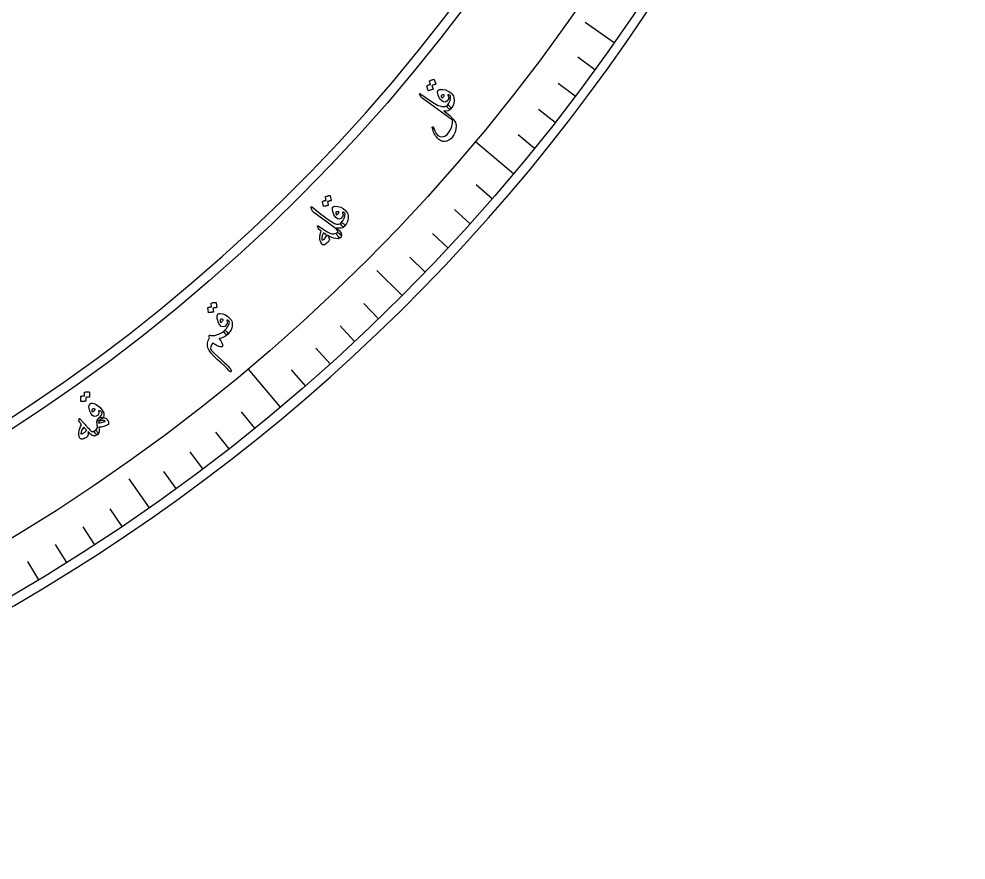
# Model space of a CAD drawing. Header units: millimetres. Extents: x -77 to 77, y -78 to 103.
# Drawn here: x 38.91 to 77.5, y -77.5 to -43.26 of the extents above; entities that cross this region are included whole.
import ezdxf

# ---------------------------------------------------------------- set-up
doc = ezdxf.new("R2010")
doc.units = ezdxf.units.MM
for name, color, linetype in [('CUT_INNER', 6, 'Continuous'), ('CUT_OUTER', 1, 'Continuous'), ('ENGRAVE', 7, 'Continuous'), ('ENGRAVE_FINE', 8, 'Continuous'), ('TEXT', 5, 'Continuous')]:
    doc.layers.add(name, color=color, linetype=linetype)

msp = doc.modelspace()

# ---------------------------------------------------------------- linework, layer by layer
at = {"layer": 'CUT_INNER'}
msp.add_arc((0.0001, -0.0002), 70.9124, 92.273101, 354.023615, dxfattribs=at)
at = {"layer": 'CUT_OUTER'}
msp.add_arc((0, -0.0003), 77.4997, 178.346942, 3.754487, dxfattribs=at)
at = {"layer": 'ENGRAVE'}
for points in [[(63.1605, -44.2255), (61.9734, -43.3942)], [(59.0657, -49.562), (57.5114, -48.2578)], [(54.5213, -54.5213), (53.4965, -53.4965)], [(49.562, -59.0657), (48.2578, -57.5114)], [(44.2255, -63.1605), (43.3942, -61.9734)]]:
    msp.add_lwpolyline(points, dxfattribs=at)
for radius in [77.1047, 75.0758, 71.3077]:
    msp.add_circle((0, 0), radius, dxfattribs=at)
at = {"layer": 'ENGRAVE_FINE'}
for points in [[(62.3791, -45.321), (61.6756, -44.8099)], [(61.5786, -46.4028), (60.8841, -45.8795)], [(60.7594, -47.4704), (60.0742, -46.9351)], [(59.9216, -48.5236), (59.2459, -47.9764)], [(58.1917, -50.5853), (57.5354, -50.0148)], [(57.3, -51.5931), (56.6538, -51.0113)], [(56.3908, -52.5853), (55.7549, -51.9923)], [(55.4645, -53.5615), (54.839, -52.9574)], [(53.5615, -55.4645), (52.9574, -54.839)], [(52.5853, -56.3908), (51.9923, -55.7549)], [(51.5931, -57.3), (51.0113, -56.6538)], [(50.5853, -58.1917), (50.0148, -57.5354)], [(48.5236, -59.9216), (47.9764, -59.2459)], [(47.4704, -60.7594), (46.9351, -60.0742)], [(46.4028, -61.5786), (45.8795, -60.8841)], [(45.321, -62.3791), (44.8099, -61.6756)], [(43.1164, -63.9227), (42.6302, -63.2018)], [(41.9943, -64.6655), (41.5207, -63.9362)], [(40.8593, -65.3885), (40.3985, -64.6511)], [(39.7119, -66.0917), (39.264, -65.3463)]]:
    msp.add_lwpolyline(points, dxfattribs=at)
at = {"layer": 'TEXT'}
for points in [[(55.6393, -45.7896), (55.6389, -45.7858), (55.6401, -45.7819), (55.6427, -45.7778), (55.6469, -45.7736), (55.6664, -45.7625), (55.6861, -45.7523), (55.7061, -45.7432), (55.7262, -45.7351), (55.7468, -45.728), (55.7679, -45.7219), (55.7896, -45.7167), (55.8119, -45.7126), (55.8175, -45.7129), (55.8221, -45.7147), (55.8257, -45.7182), (55.8284, -45.7233), (55.8905, -45.9073), (55.8904, -45.9109), (55.8877, -45.9141), (55.8826, -45.917), (55.8749, -45.9195), (55.8688, -45.9206), (55.8597, -45.923), (55.8476, -45.9268), (55.8325, -45.9319), (55.8141, -45.9383), (55.7923, -45.9461), (55.7672, -45.9552), (55.7386, -45.9657), (55.7853, -46.11), (55.7859, -46.1154), (55.7836, -46.1197), (55.7783, -46.123), (55.7699, -46.1251), (55.7628, -46.127), (55.7517, -46.1302), (55.7367, -46.1347), (55.7178, -46.1405), (55.6949, -46.1478), (55.6677, -46.1568), (55.6363, -46.1676), (55.6007, -46.1799), (55.596, -46.1804), (55.5926, -46.1795), (55.5903, -46.1771), (55.5893, -46.1733), (55.5345, -45.9915), (55.5341, -45.9877), (55.5352, -45.9838), (55.5379, -45.9797), (55.5421, -45.9755), (55.558, -45.9655), (55.5744, -45.9565), (55.5911, -45.9484), (55.6083, -45.9414), (55.6257, -45.9353), (55.6433, -45.9301), (55.6611, -45.9257), (55.679, -45.9221)], [(55.7609, -46.6411), (55.9643, -46.761), (56.1375, -46.8225), (56.2803, -46.8254), (56.3926, -46.7699), (56.4057, -46.7712), (56.4239, -46.7831), (56.4474, -46.8058), (56.4761, -46.8391), (56.4976, -46.8666), (56.5107, -46.889), (56.5151, -46.9066), (56.5111, -46.9191), (56.4552, -46.9694), (56.3879, -46.9994), (56.3091, -47.0092), (56.219, -46.9988), (56.4468, -47.1741), (56.6076, -47.3315), (56.7013, -47.4711), (56.7278, -47.5931), (56.7093, -47.7362), (56.6772, -47.861), (56.6317, -47.9674), (56.5729, -48.0554), (56.5006, -48.1318), (56.4245, -48.1887), (56.3447, -48.2259), (56.2612, -48.2437), (56.1778, -48.2407), (56.098, -48.2158), (56.0221, -48.1691), (55.9498, -48.1006), (55.9158, -48.0587), (55.8844, -48.0138), (55.8555, -47.9659), (55.8293, -47.915), (55.8056, -47.861), (55.7847, -47.8038), (55.7664, -47.7434), (55.7509, -47.6799), (55.7503, -47.6719), (55.7513, -47.6645), (55.7538, -47.6577), (55.758, -47.6516), (55.7626, -47.6475), (55.7679, -47.645), (55.7739, -47.6443), (55.7806, -47.6452), (55.7872, -47.6481), (55.7928, -47.6534), (55.7974, -47.6611), (55.8011, -47.6712), (55.8502, -47.8116), (55.909, -47.9193), (55.9777, -47.9943), (56.0564, -48.0363), (56.1571, -48.048), (56.2555, -48.0212), (56.3514, -47.9556), (56.4447, -47.8514), (56.5097, -47.7443), (56.5534, -47.6287), (56.5757, -47.5045), (56.5766, -47.3719), (55.3803, -46.5046), (55.3519, -46.4837), (55.3288, -46.4649), (55.3111, -46.4481), (55.2987, -46.4333), (55.2252, -46.3185), (55.2267, -46.2995), (55.2373, -46.2924), (55.257, -46.2971), (55.286, -46.3136)], [(55.9855, -46.1637), (55.9966, -46.1537), (56.012, -46.1451), (56.0319, -46.1381), (56.0561, -46.1326), (56.1792, -46.1248), (56.295, -46.1439), (56.4034, -46.1899), (56.5043, -46.2629), (56.5502, -46.3091), (56.5863, -46.356), (56.6127, -46.4038), (56.6293, -46.4523), (56.6433, -46.5772), (56.628, -46.697), (56.5835, -46.8116), (56.5097, -46.9208), (56.4988, -46.929), (56.4844, -46.9317), (56.4664, -46.9289), (56.4449, -46.9208), (56.4338, -46.9152), (56.4232, -46.9087), (56.4129, -46.9014), (56.4031, -46.8931), (56.3937, -46.8844), (56.3851, -46.8757), (56.3772, -46.867), (56.3699, -46.8584), (56.3588, -46.8416), (56.3534, -46.8257), (56.3537, -46.8105), (56.3596, -46.7962), (56.4278, -46.6872), (56.4737, -46.5818), (56.4975, -46.48), (56.4991, -46.382), (56.4733, -46.3655), (56.4517, -46.3536), (56.4344, -46.3462), (56.4214, -46.3434), (56.4089, -46.3427), (56.3995, -46.3437), (56.3932, -46.3465), (56.3899, -46.3511), (56.3884, -46.355), (56.3879, -46.3587), (56.3883, -46.362), (56.3897, -46.365), (56.4095, -46.4083), (56.4187, -46.4492), (56.4172, -46.4877), (56.405, -46.5237), (56.3455, -46.6083), (56.2786, -46.6451), (56.2047, -46.6339), (56.1236, -46.5749), (56.0849, -46.5315), (56.05, -46.4802), (56.019, -46.4208), (55.9918, -46.3534), (55.9726, -46.2903), (55.9652, -46.2377), (55.9694, -46.1955), (55.9855, -46.1637)], [(56.1207, -46.3676), (56.1117, -46.388), (56.1134, -46.4113), (56.1257, -46.4374), (56.1487, -46.4664), (56.1531, -46.47), (56.1565, -46.4722), (56.1588, -46.4733), (56.1601, -46.4731), (56.178, -46.4597), (56.1943, -46.4445), (56.2088, -46.4275), (56.2216, -46.4088), (56.231, -46.3908), (56.2367, -46.3743), (56.2387, -46.3594), (56.237, -46.3459), (56.1947, -46.3425), (56.1612, -46.345), (56.1365, -46.3533), (56.1207, -46.3676)], [(51.3971, -50.5051), (51.397, -50.5013), (51.3985, -50.4975), (51.4015, -50.4936), (51.406, -50.4898), (51.4264, -50.4804), (51.447, -50.472), (51.4677, -50.4647), (51.4885, -50.4584), (51.5095, -50.4531), (51.5311, -50.4489), (51.5532, -50.4457), (51.5758, -50.4436), (51.5813, -50.4443), (51.5857, -50.4466), (51.589, -50.4503), (51.5912, -50.4557), (51.6369, -50.6444), (51.6365, -50.648), (51.6336, -50.6509), (51.6282, -50.6533), (51.6203, -50.6552), (51.6141, -50.6557), (51.6049, -50.6574), (51.5925, -50.66), (51.5769, -50.6638), (51.5581, -50.6685), (51.5357, -50.6744), (51.5099, -50.6813), (51.4805, -50.6892), (51.5143, -50.837), (51.5145, -50.8425), (51.5118, -50.8466), (51.5062, -50.8494), (51.4977, -50.8508), (51.4904, -50.8521), (51.479, -50.8543), (51.4637, -50.8574), (51.4444, -50.8616), (51.4209, -50.8668), (51.3931, -50.8734), (51.3608, -50.8813), (51.3242, -50.8905), (51.3196, -50.8906), (51.3162, -50.8894), (51.3142, -50.8868), (51.3135, -50.8829), (51.2749, -50.697), (51.2749, -50.6932), (51.2763, -50.6894), (51.2793, -50.6856), (51.2838, -50.6817), (51.3006, -50.6731), (51.3177, -50.6656), (51.3351, -50.6591), (51.3528, -50.6536), (51.3707, -50.649), (51.3887, -50.6454), (51.4068, -50.6425), (51.425, -50.6405)], [(51.8766, -52.0616), (51.8577, -52.0273), (51.8484, -51.9994), (51.8487, -51.9781), (51.8585, -51.9633), (51.8766, -51.9477), (51.8894, -51.9333), (51.8967, -51.92), (51.8987, -51.9079), (51.8869, -51.8719), (51.8562, -51.83), (51.8065, -51.7823), (51.7378, -51.7285), (51.5722, -51.6079), (51.425, -51.5002), (51.2962, -51.4056), (51.1857, -51.3241), (51.0934, -51.2558), (51.0192, -51.2009), (50.9631, -51.1592), (50.9251, -51.131), (50.9009, -51.1113), (50.8819, -51.0937), (50.868, -51.0783), (50.8593, -51.065), (50.813, -50.9519), (50.8076, -50.9208), (50.8101, -50.9036), (50.8204, -50.9004), (50.8386, -50.9111), (51.0279, -51.058), (51.1965, -51.1866), (51.3444, -51.297), (51.4716, -51.3892), (51.578, -51.4636), (51.6635, -51.5203), (51.7279, -51.5596), (51.7714, -51.5813), (51.8536, -51.6063), (51.9237, -51.6126), (51.9817, -51.6004), (52.0276, -51.5695), (52.0422, -51.56), (52.0601, -51.5574), (52.0814, -51.562), (52.1059, -51.5736), (52.1259, -51.5871), (52.1428, -51.6033), (52.1567, -51.6222), (52.1675, -51.6438), (52.1738, -51.6644), (52.1757, -51.6818), (52.1731, -51.696), (52.1661, -51.7069), (52.1039, -51.753), (52.031, -51.7768), (51.9472, -51.7783), (51.8528, -51.7575), (51.9643, -51.8763), (52.0318, -51.9786), (52.0553, -52.0643), (52.0347, -52.1336), (52.0244, -52.1465), (52.0138, -52.1559), (52.0028, -52.1619), (51.9914, -52.1645), (51.9774, -52.1637), (51.963, -52.1584), (51.9482, -52.1484), (51.9331, -52.1338), (51.9255, -52.1246), (51.918, -52.1156), (51.9106, -52.1066), (51.9033, -52.0977), (51.8962, -52.0888), (51.8894, -52.0799), (51.8828, -52.0708), (51.8766, -52.0616)], [(51.709, -50.9082), (51.7209, -50.8991), (51.7371, -50.892), (51.7574, -50.8867), (51.782, -50.8833), (51.9054, -50.8865), (52.0191, -50.9156), (52.123, -50.971), (52.2171, -51.0526), (52.2587, -51.1026), (52.2906, -51.1526), (52.3127, -51.2025), (52.3249, -51.2523), (52.3279, -51.378), (52.3021, -51.4959), (52.2477, -51.6061), (52.1646, -51.7084), (52.1531, -51.7156), (52.1385, -51.717), (52.1208, -51.7127), (52.1, -51.7027), (52.0895, -51.6962), (52.0795, -51.6888), (52.0699, -51.6806), (52.0608, -51.6714), (52.0523, -51.6619), (52.0445, -51.6525), (52.0373, -51.6432), (52.0308, -51.634), (52.0213, -51.6163), (52.0173, -51.5999), (52.0189, -51.5848), (52.026, -51.5711), (52.1035, -51.4685), (52.1586, -51.3675), (52.1912, -51.2683), (52.2015, -51.1708), (52.1771, -51.1521), (52.1567, -51.1383), (52.1401, -51.1295), (52.1274, -51.1256), (52.1151, -51.1237), (52.1056, -51.1238), (52.099, -51.1261), (52.0953, -51.1304), (52.0935, -51.1342), (52.0927, -51.1378), (52.0928, -51.1411), (52.0939, -51.1443), (52.1098, -51.1891), (52.1154, -51.2307), (52.1105, -51.2688), (52.0952, -51.3037), (52.0285, -51.3827), (51.9587, -51.4135), (51.886, -51.3958), (51.8104, -51.3299), (51.7757, -51.2833), (51.7455, -51.2291), (51.7198, -51.1672), (51.6986, -51.0977), (51.6851, -51.0332), (51.6823, -50.9801), (51.6902, -50.9384), (51.709, -50.9082)], [(51.8258, -51.1232), (51.815, -51.1427), (51.8146, -51.1661), (51.8246, -51.1932), (51.8449, -51.2241), (51.8491, -51.228), (51.8522, -51.2306), (51.8545, -51.2318), (51.8557, -51.2317), (51.8748, -51.2199), (51.8923, -51.2062), (51.9082, -51.1906), (51.9226, -51.1731), (51.9336, -51.156), (51.9407, -51.1401), (51.944, -51.1253), (51.9435, -51.1117), (51.9016, -51.1047), (51.8681, -51.1042), (51.8428, -51.1104), (51.8258, -51.1232)], [(51.5775, -51.9708), (51.6594, -52.0004), (51.7335, -52.009), (51.7999, -51.9967), (51.8585, -51.9633), (51.8752, -51.9547), (51.8943, -51.9536), (51.9159, -51.96), (51.94, -51.9739), (51.9514, -51.9826), (51.9626, -51.9919), (51.9736, -52.0017), (51.9844, -52.0122), (51.9948, -52.0233), (52.0043, -52.0352), (52.0131, -52.0479), (52.0211, -52.0613), (52.033, -52.0847), (52.0394, -52.1043), (52.0405, -52.1201), (52.0362, -52.132), (52.0104, -52.1578), (51.9809, -52.178), (51.9478, -52.1925), (51.9111, -52.2015), (51.822, -52.2005), (51.721, -52.1757), (51.6081, -52.1272), (51.4834, -52.0549), (51.5263, -52.1283), (51.5515, -52.1887), (51.5592, -52.236), (51.5493, -52.2701), (51.5394, -52.2841), (51.5284, -52.2983), (51.5164, -52.3128), (51.5034, -52.3275), (51.4891, -52.3427), (51.4736, -52.3583), (51.4569, -52.3744), (51.4389, -52.3909), (51.4047, -52.4202), (51.3768, -52.4412), (51.3551, -52.4537), (51.3397, -52.4578), (51.3073, -52.4572), (51.281, -52.45), (51.2608, -52.436), (51.2466, -52.4155), (51.2125, -52.3412), (51.188, -52.2818), (51.173, -52.2372), (51.1677, -52.2076), (51.1669, -52.1738), (51.1684, -52.1386), (51.1721, -52.1018), (51.1782, -52.0636), (51.1866, -52.0238), (51.1972, -51.9826), (51.2101, -51.9398), (51.2253, -51.8955), (51.1552, -51.8429), (51.1472, -51.8362), (51.1398, -51.8299), (51.1331, -51.8242), (51.127, -51.8189), (51.1218, -51.814), (51.1177, -51.8091), (51.1146, -51.8043), (51.1126, -51.7997), (51.0717, -51.6969), (51.0684, -51.6811), (51.0752, -51.6751), (51.0921, -51.679), (51.1191, -51.6927), (51.1804, -51.7369), (51.2406, -51.7783), (51.2999, -51.8169), (51.358, -51.8527), (51.415, -51.8858), (51.4706, -51.9166), (51.5248, -51.9449), (51.5775, -51.9708)], [(51.3199, -51.9605), (51.3122, -51.9746), (51.3044, -51.9895), (51.2967, -52.0051), (51.2889, -52.0216), (51.2815, -52.0389), (51.2748, -52.0575), (51.2689, -52.0772), (51.2638, -52.098), (51.2589, -52.1186), (51.2554, -52.139), (51.2532, -52.1592), (51.2523, -52.1792), (51.2529, -52.1989), (51.255, -52.2183), (51.2586, -52.2373), (51.2638, -52.256), (51.3148, -52.2372), (51.3618, -52.203), (51.4046, -52.1534), (51.4433, -52.0884), (51.4458, -52.0747), (51.4424, -52.0597), (51.433, -52.0432), (51.4177, -52.0254)], [(46.7436, -54.8403), (46.7439, -54.8365), (46.7457, -54.8329), (46.749, -54.8293), (46.7538, -54.8259), (46.775, -54.8183), (46.7962, -54.8118), (46.8174, -54.8063), (46.8387, -54.8019), (46.8602, -54.7985), (46.882, -54.7962), (46.9043, -54.795), (46.927, -54.7948), (46.9324, -54.796), (46.9366, -54.7987), (46.9396, -54.8027), (46.9413, -54.8082), (46.9702, -55.0003), (46.9694, -55.0038), (46.9663, -55.0065), (46.9607, -55.0084), (46.9527, -55.0095), (46.9465, -55.0095), (46.9371, -55.0103), (46.9245, -55.0119), (46.9087, -55.0142), (46.8895, -55.0173), (46.8668, -55.0212), (46.8404, -55.0258), (46.8104, -55.0311), (46.8311, -55.1813), (46.8308, -55.1868), (46.8277, -55.1906), (46.8219, -55.1929), (46.8133, -55.1936), (46.8059, -55.1942), (46.7944, -55.1954), (46.7789, -55.1972), (46.7593, -55.1996), (46.7354, -55.2027), (46.7071, -55.2068), (46.6743, -55.2119), (46.637, -55.2178), (46.6324, -55.2175), (46.6291, -55.216), (46.6274, -55.2132), (46.627, -55.2093), (46.6049, -55.0207), (46.6052, -55.0169), (46.607, -55.0132), (46.6104, -55.0097), (46.6152, -55.0063), (46.6327, -54.9992), (46.6504, -54.9932), (46.6683, -54.9882), (46.6864, -54.9843), (46.7046, -54.9814), (46.7228, -54.9793), (46.7411, -54.9781), (46.7594, -54.9777)], [(47.0187, -55.2693), (47.0314, -55.2614), (47.0481, -55.2557), (47.0689, -55.2523), (47.0937, -55.2511), (47.2163, -55.265), (47.3269, -55.3041), (47.4256, -55.3684), (47.5121, -55.458), (47.5492, -55.5115), (47.5765, -55.5641), (47.5941, -55.6157), (47.6019, -55.6664), (47.5938, -55.7919), (47.5577, -55.9071), (47.4938, -56.0121), (47.402, -56.1066), (47.3899, -56.1128), (47.3752, -56.1129), (47.358, -56.1071), (47.3382, -56.0953), (47.3283, -56.0878), (47.3189, -56.0796), (47.3101, -56.0705), (47.3019, -56.0607), (47.2942, -56.0505), (47.2873, -56.0404), (47.2809, -56.0305), (47.2753, -56.0207), (47.2673, -56.0022), (47.2648, -55.9856), (47.2677, -55.9707), (47.2761, -55.9576), (47.3623, -55.8623), (47.4261, -55.7666), (47.4673, -55.6706), (47.4861, -55.5744), (47.4635, -55.5536), (47.4444, -55.5381), (47.4287, -55.5278), (47.4164, -55.5228), (47.4042, -55.5198), (47.3948, -55.5192), (47.388, -55.5208), (47.384, -55.5248), (47.3818, -55.5284), (47.3807, -55.5319), (47.3805, -55.5352), (47.3813, -55.5385), (47.3933, -55.5846), (47.3951, -55.6264), (47.3869, -55.664), (47.3686, -55.6974), (47.2951, -55.7702), (47.2229, -55.7947), (47.152, -55.7707), (47.0825, -55.6984), (47.0521, -55.6489), (47.0268, -55.5922), (47.0067, -55.5283), (46.9917, -55.4572), (46.9839, -55.3917), (46.9858, -55.3386), (46.9974, -55.2978), (47.0187, -55.2693)], [(47.1161, -55.4938), (47.1037, -55.5123), (47.1012, -55.5356), (47.1088, -55.5634), (47.1263, -55.596), (47.1301, -55.6003), (47.133, -55.6031), (47.1351, -55.6045), (47.1363, -55.6045), (47.1564, -55.5945), (47.175, -55.5824), (47.1923, -55.5683), (47.2082, -55.5521), (47.2206, -55.536), (47.2291, -55.5208), (47.2337, -55.5064), (47.2344, -55.4928), (47.1933, -55.4821), (47.1599, -55.4786), (47.1342, -55.4825), (47.1161, -55.4938)], [(46.6833, -56.1321), (46.7241, -56.1378), (46.7648, -56.1411), (46.8053, -56.1421), (46.8457, -56.1407), (46.8857, -56.1368), (46.9252, -56.1301), (46.9641, -56.1206), (47.0026, -56.1084), (47.0402, -56.0942), (47.0769, -56.0787), (47.1124, -56.0619), (47.1469, -56.0438), (47.1805, -56.0244), (47.2132, -56.0036), (47.2451, -55.9813), (47.2761, -55.9576), (47.3036, -55.9445), (47.3302, -55.9467), (47.3558, -55.9642), (47.3806, -55.997), (47.4012, -56.0355), (47.4116, -56.0666), (47.4119, -56.0903), (47.402, -56.1066), (47.3246, -56.1649), (47.2439, -56.2115), (47.1599, -56.2466), (47.0728, -56.2702), (47.0691, -56.2717), (47.0674, -56.2739), (47.0678, -56.2769), (47.0702, -56.2807), (47.1363, -56.3627), (47.1804, -56.438), (47.2025, -56.5065), (47.2026, -56.5684), (47.1965, -56.585), (47.1863, -56.5968), (47.1722, -56.6038), (47.1542, -56.606), (47.1117, -56.6022), (47.069, -56.5937), (47.026, -56.5804), (46.9829, -56.5623), (46.9399, -56.5392), (46.8973, -56.5108), (46.8552, -56.4772), (46.8134, -56.4382), (46.7748, -56.4816), (46.7448, -56.538), (46.7233, -56.6072), (46.7103, -56.6894), (46.7214, -56.7157), (46.757, -56.759), (46.8169, -56.8195), (46.9013, -56.8972), (47.0418, -57.0233), (47.1653, -57.1363), (47.2717, -57.2362), (47.3609, -57.323), (47.433, -57.3965), (47.4879, -57.4567), (47.5256, -57.5034), (47.5462, -57.5368), (47.5557, -57.5592), (47.5613, -57.5777), (47.5631, -57.5924), (47.5609, -57.6033), (47.5556, -57.6121), (47.5481, -57.6174), (47.5385, -57.6192), (47.5267, -57.6176), (47.5138, -57.6126), (47.5008, -57.6045), (47.4878, -57.5933), (47.4747, -57.5789), (47.3918, -57.4907), (47.2818, -57.384), (47.145, -57.2588), (46.9812, -57.1149), (46.845, -56.9882), (46.7379, -56.8681), (46.6599, -56.7546), (46.611, -56.6477), (46.5927, -56.5528), (46.5969, -56.4528), (46.6233, -56.3476), (46.672, -56.2373), (46.6647, -56.2176), (46.6591, -56.1987), (46.6551, -56.1806), (46.6528, -56.1631), (46.653, -56.1478), (46.6582, -56.1375), (46.6683, -56.1323), (46.6833, -56.1321)], [(41.5774, -58.4657), (41.578, -58.4619), (41.5801, -58.4585), (41.5837, -58.4552), (41.5888, -58.4523), (41.6105, -58.4466), (41.6321, -58.442), (41.6537, -58.4385), (41.6752, -58.436), (41.6968, -58.4345), (41.7187, -58.4342), (41.741, -58.435), (41.7635, -58.4368), (41.7688, -58.4385), (41.7728, -58.4415), (41.7753, -58.4459), (41.7766, -58.4515), (41.7889, -58.6451), (41.7878, -58.6485), (41.7845, -58.6509), (41.7788, -58.6523), (41.7707, -58.6527), (41.7646, -58.6521), (41.7552, -58.6521), (41.7425, -58.6525), (41.7267, -58.6534), (41.7073, -58.6548), (41.6843, -58.6566), (41.6578, -58.6588), (41.6275, -58.6614), (41.6352, -58.8127), (41.6345, -58.818), (41.6311, -58.8216), (41.6251, -58.8233), (41.6165, -58.8232), (41.6091, -58.8232), (41.5976, -58.8233), (41.582, -58.8238), (41.5624, -58.8244), (41.5384, -58.8254), (41.5099, -58.8269), (41.4769, -58.829), (41.4394, -58.8316), (41.4348, -58.8309), (41.4317, -58.829), (41.4301, -58.8262), (41.4301, -58.8222), (41.4243, -58.6327), (41.4249, -58.6289), (41.427, -58.6254), (41.4306, -58.6222), (41.4357, -58.6193), (41.4537, -58.6138), (41.4718, -58.6094), (41.49, -58.606), (41.5083, -58.6038), (41.5266, -58.6025), (41.5449, -58.6021), (41.5632, -58.6025), (41.5814, -58.6038)], [(41.8189, -58.9163), (41.8576, -58.8966), (41.9056, -58.8939), (41.9631, -58.908), (42.03, -58.939), (42.1304, -59.003), (42.2172, -59.079), (42.2901, -59.1672), (42.3493, -59.2677), (42.3639, -59.3107), (42.3701, -59.3573), (42.368, -59.4076), (42.3574, -59.4616), (42.3429, -59.489), (42.3162, -59.5168), (42.2775, -59.5448), (42.2267, -59.5731), (42.1712, -59.6009), (42.132, -59.6128), (42.1092, -59.6089), (42.1027, -59.5891), (42.1089, -59.5686), (42.1262, -59.5427), (42.1544, -59.5112), (42.1937, -59.4742), (42.234, -59.4355), (42.2647, -59.3939), (42.2857, -59.3495), (42.297, -59.3023), (42.2972, -59.2977), (42.2963, -59.2929), (42.2942, -59.2879), (42.291, -59.2827), (42.2494, -59.2406), (42.2119, -59.2146), (42.1786, -59.2046), (42.1494, -59.2105), (42.1586, -59.2871), (42.1458, -59.3488), (42.111, -59.3954), (42.0542, -59.4269), (41.9797, -59.4347), (41.9111, -59.404), (41.8486, -59.3349), (41.7919, -59.2275), (41.7645, -59.1221), (41.7599, -59.0351), (41.778, -58.9665), (41.8189, -58.9163)], [(42.0016, -59.1401), (41.9728, -59.1303), (41.9473, -59.1268), (41.9249, -59.1297), (41.9058, -59.139), (41.8905, -59.153), (41.8797, -59.1701), (41.8734, -59.1903), (41.8716, -59.2136), (41.8729, -59.222), (41.8769, -59.2285), (41.8835, -59.2331), (41.8927, -59.2359), (41.9314, -59.235), (41.9642, -59.2224), (41.9911, -59.1981), (42.0119, -59.1621), (42.0133, -59.1552), (42.012, -59.1493), (42.0081, -59.1443), (42.0016, -59.1401)], [(41.3558, -59.546), (41.3584, -59.5277), (41.3657, -59.5207), (41.3775, -59.525), (41.394, -59.5406), (41.4028, -59.5508), (41.4153, -59.5647), (41.4314, -59.5824), (41.4511, -59.6039), (41.4744, -59.6294), (41.5014, -59.6593), (41.5321, -59.6935), (41.5665, -59.7321), (41.6004, -59.77), (41.6307, -59.804), (41.6574, -59.834), (41.6806, -59.86), (41.7001, -59.882), (41.7159, -59.8998), (41.728, -59.9135), (41.7363, -59.9229), (41.7906, -59.9814), (41.8388, -60.0226), (41.8809, -60.0465), (41.9171, -60.0532), (41.9378, -60.0511), (41.9596, -60.044), (41.9826, -60.0317), (42.0066, -60.0144), (42.0226, -60.0067), (42.0385, -60.006), (42.0544, -60.0122), (42.0701, -60.0255), (42.0855, -60.044), (42.0987, -60.0644), (42.1099, -60.0865), (42.119, -60.1104), (42.1245, -60.1323), (42.1263, -60.1502), (42.1243, -60.1642), (42.1185, -60.1742), (42.0714, -60.2065), (42.0252, -60.2262), (41.9799, -60.2334), (41.9355, -60.228), (41.8875, -60.2081), (41.8356, -60.174), (41.7799, -60.1258), (41.7204, -60.0634), (41.7248, -60.1235), (41.7224, -60.1748), (41.7132, -60.2173), (41.6971, -60.2509), (41.6793, -60.2713), (41.6554, -60.291), (41.6254, -60.3099), (41.5892, -60.3281), (41.5491, -60.3443), (41.5135, -60.3552), (41.4827, -60.361), (41.4566, -60.3615), (41.432, -60.3569), (41.4118, -60.3482), (41.3962, -60.3354), (41.385, -60.3186), (41.3749, -60.295), (41.3661, -60.2672), (41.3587, -60.2351), (41.3527, -60.1988), (41.348, -60.1614), (41.3454, -60.1308), (41.3448, -60.1071), (41.3463, -60.0901), (41.3653, -60.0119), (41.3905, -59.9332), (41.4219, -59.8542), (41.4595, -59.7748), (41.4335, -59.7422), (41.4114, -59.7139), (41.3931, -59.6898), (41.3788, -59.6698), (41.3681, -59.6522), (41.3606, -59.635), (41.3563, -59.6182), (41.3552, -59.6018)], [(42.0908, -59.7301), (42.0867, -59.6906), (42.0866, -59.6536), (42.0905, -59.619), (42.0984, -59.5868), (42.1014, -59.5809), (42.1054, -59.5746), (42.1102, -59.568), (42.116, -59.5611), (42.1229, -59.5538), (42.1309, -59.546), (42.14, -59.5377), (42.1503, -59.5289), (42.1962, -59.4955), (42.2458, -59.4765), (42.2989, -59.4718), (42.3556, -59.4815), (42.419, -59.5035), (42.4685, -59.5288), (42.5041, -59.5573), (42.5256, -59.5892), (42.5406, -59.6296), (42.5511, -59.6689), (42.5571, -59.707), (42.5586, -59.744), (42.5584, -59.7512), (42.5572, -59.757), (42.555, -59.7615), (42.552, -59.7647), (42.4623, -59.8125), (42.3674, -59.8479), (42.2675, -59.8707), (42.1626, -59.8811), (42.1762, -59.9863), (42.1733, -60.0703), (42.1541, -60.1329), (42.1185, -60.1742), (42.1052, -60.1799), (42.0902, -60.1794), (42.0736, -60.1729), (42.0554, -60.1601), (42.008, -60.1146), (41.9841, -60.0751), (41.9836, -60.0417), (42.0066, -60.0144), (42.0486, -59.9797), (42.0803, -59.9416), (42.1016, -59.9001), (42.1126, -59.8553), (42.1104, -59.8442), (42.108, -59.8317), (42.1053, -59.818), (42.1023, -59.8029), (42.0993, -59.7866), (42.0963, -59.769), (42.0935, -59.7502), (42.0908, -59.7301)], [(42.2996, -59.601), (42.2352, -59.6109), (42.1895, -59.6313), (42.1626, -59.6622), (42.1545, -59.7038), (42.2339, -59.6926), (42.306, -59.6756), (42.3707, -59.6528), (42.4279, -59.6242), (42.4036, -59.6124), (42.3741, -59.6047), (42.3394, -59.6009), (42.2996, -59.601)], [(41.5473, -59.8748), (41.4982, -59.9416), (41.4624, -60.0068), (41.4398, -60.0703), (41.4305, -60.1321), (41.4317, -60.1389), (41.435, -60.1435), (41.4405, -60.146), (41.4481, -60.1463), (41.4723, -60.1414), (41.4966, -60.1336), (41.5213, -60.1228), (41.5461, -60.109), (41.5713, -60.0922), (41.5966, -60.0724), (41.6222, -60.0496), (41.6481, -60.0239), (41.6516, -60.0192), (41.6546, -60.0134), (41.6571, -60.0062), (41.659, -59.9978), (41.6478, -59.984), (41.6359, -59.9697), (41.6231, -59.955), (41.6095, -59.9398), (41.5952, -59.9242), (41.58, -59.9082), (41.564, -59.8917), (41.5473, -59.8748)]]:
    msp.add_lwpolyline(points, close=True, dxfattribs=at)

doc.saveas('drawing.dxf')
